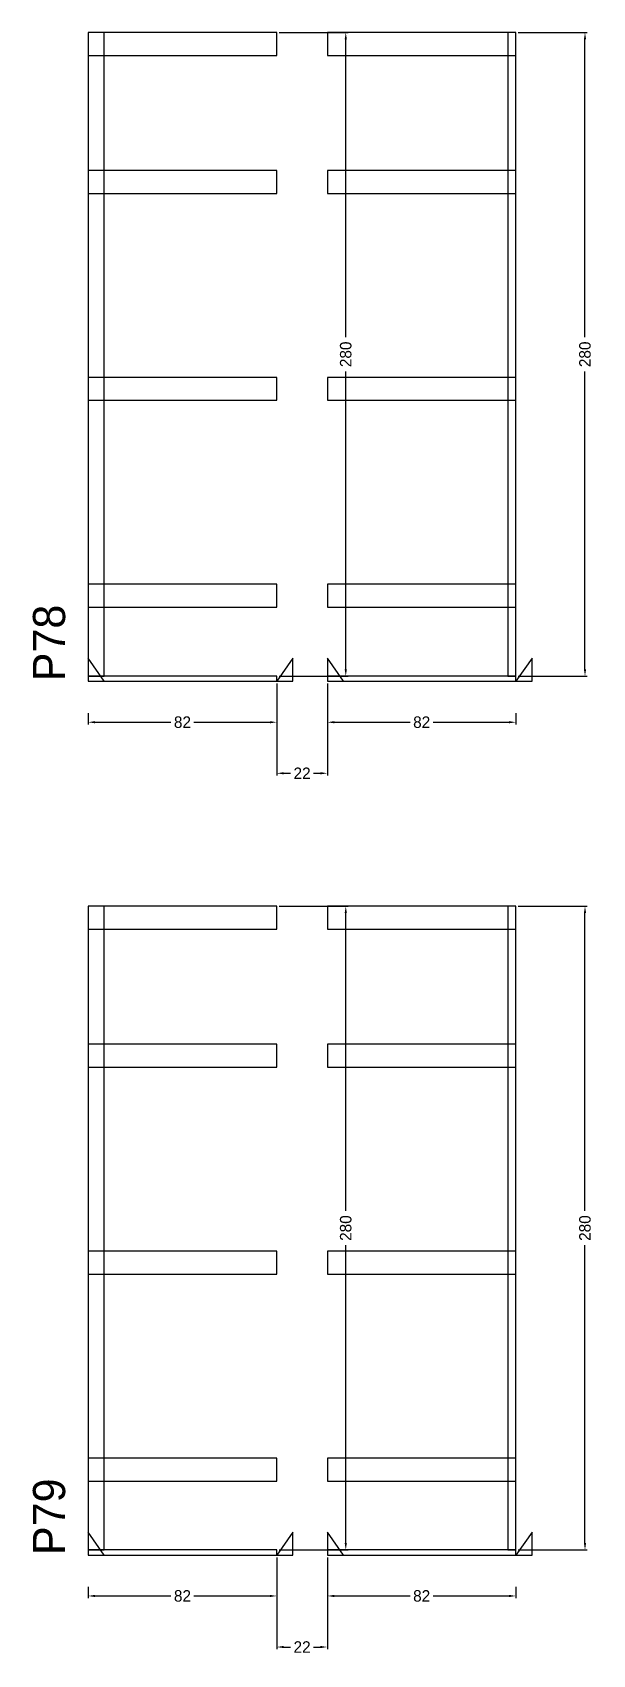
# Model space of a CAD drawing. Header units: centimetres. Extents: x -10500 to 4299, y -12546 to 295.
# Drawn here: x 3976 to 4219, y -12203 to -11498 of the extents above; entities that cross this region are included whole.
import ezdxf

# ---------------------------------------------------------------- set-up
doc = ezdxf.new("R2010")
doc.units = ezdxf.units.CM
for name, color, linetype in [('COTA', 241, 'Continuous'), ('NOMENCLATURA', 7, 'Continuous'), ('SARR_2.2x10', 60, 'Continuous'), ('SARR_2.2x7', 40, 'Continuous')]:
    doc.layers.add(name, color=color, linetype=linetype)
doc.dimstyles.new('PAINEL-NOVA', dxfattribs={"dimtxt": 5, "dimasz": 3, "dimexe": 1, "dimexo": 1, "dimgap": 1, "dimtad": 1, "dimcen": 2.5, "dimazin": 3, "dimtfac": 1, "dimtmove": 0, "dimatfit": 3})

# ---------------------------------------------------------------- blocks, each defined once
blk = doc.blocks.new('_CLOSEDFILLED')
at = {"color": 0, "linetype": 'BYBLOCK'}
blk.add_solid([(-1, 0.16), (0, 0), (-1, -0.16)], dxfattribs=at)
blk = doc.blocks.new('*D1043')
for p, q in [((4000, -11793.8), (4000, -11798.8)), ((4082, -11793.8), (4082, -11798.8)), ((4003, -11797.8), (4036, -11797.8)), ((4046, -11797.8), (4079, -11797.8))]:
    blk.add_line(p, q)
at = {"layer": 'Defpoints'}
for p in [(4000, -11792.8), (4082, -11792.8), (4000, -11797.8)]:
    blk.add_point(p, dxfattribs=at)
at = {"layer": 'SARR_2.2x10', "xscale": 3, "yscale": 3, "rotation": 180}
blk.add_blockref('_CLOSEDFILLED', (4000, -11797.8), dxfattribs=at)
at = {"layer": 'SARR_2.2x10', "xscale": 3, "yscale": 3}
blk.add_blockref('_CLOSEDFILLED', (4082, -11797.8), dxfattribs=at)
at = {"layer": 'SARR_2.2x10', "insert": (4041, -11797.8), "char_height": 5, "attachment_point": 5}
blk.add_mtext('82', dxfattribs=at)
blk = doc.blocks.new('*D1044')
for p, q in [((4083, -11497.8), (4113, -11497.8)), ((4112, -11630.3), (4112, -11500.8)), ((4112, -11774.8), (4112, -11645.3)), ((4083, -11777.8), (4113, -11777.8))]:
    blk.add_line(p, q)
at = {"layer": 'Defpoints'}
for p in [(4082, -11497.8), (4082, -11777.8), (4112, -11777.8)]:
    blk.add_point(p, dxfattribs=at)
at = {"layer": 'SARR_2.2x10', "xscale": 3, "yscale": 3}
for p, rotation in [((4112, -11497.8), 90), ((4112, -11777.8), 270)]:
    blk.add_blockref('_CLOSEDFILLED', p, dxfattribs=dict(at, rotation=rotation))
at = {"layer": 'SARR_2.2x10', "insert": (4112, -11637.8), "char_height": 5, "attachment_point": 5, "rotation": 90}
blk.add_mtext('280', dxfattribs=at)
blk = doc.blocks.new('GRA-E')
at = {"layer": 'SARR_2.2x7'}
blk.add_lwpolyline([(0, 0), (7, 0), (0, 10)], close=True, dxfattribs=at)
blk = doc.blocks.new('GRA-D')
at = {"layer": 'SARR_2.2x7'}
blk.add_lwpolyline([(0, 0), (7, 0), (7, 10)], close=True, dxfattribs=at)
blk = doc.blocks.new('*D1045')
for p, q in [((4104, -11793.8), (4104, -11798.8)), ((4186, -11793.8), (4186, -11798.8)), ((4107, -11797.8), (4140, -11797.8)), ((4150, -11797.8), (4183, -11797.8))]:
    blk.add_line(p, q)
at = {"layer": 'Defpoints'}
for p in [(4104, -11792.8), (4186, -11792.8), (4104, -11797.8)]:
    blk.add_point(p, dxfattribs=at)
at = {"layer": 'SARR_2.2x10', "xscale": 3, "yscale": 3, "rotation": 180}
blk.add_blockref('_CLOSEDFILLED', (4104, -11797.8), dxfattribs=at)
at = {"layer": 'SARR_2.2x10', "xscale": 3, "yscale": 3}
blk.add_blockref('_CLOSEDFILLED', (4186, -11797.8), dxfattribs=at)
at = {"layer": 'SARR_2.2x10', "insert": (4145, -11797.8), "char_height": 5, "attachment_point": 5}
blk.add_mtext('82', dxfattribs=at)
blk = doc.blocks.new('*D1046')
for p, q in [((4187, -11497.8), (4217, -11497.8)), ((4216, -11630.3), (4216, -11500.8)), ((4216, -11774.8), (4216, -11645.3)), ((4187, -11777.8), (4217, -11777.8))]:
    blk.add_line(p, q)
at = {"layer": 'Defpoints'}
for p in [(4186, -11497.8), (4186, -11777.8), (4216, -11777.8)]:
    blk.add_point(p, dxfattribs=at)
at = {"layer": 'SARR_2.2x10', "xscale": 3, "yscale": 3}
for p, rotation in [((4216, -11497.8), 90), ((4216, -11777.8), 270)]:
    blk.add_blockref('_CLOSEDFILLED', p, dxfattribs=dict(at, rotation=rotation))
at = {"layer": 'SARR_2.2x10', "insert": (4216, -11637.8), "char_height": 5, "attachment_point": 5, "rotation": 90}
blk.add_mtext('280', dxfattribs=at)
blk = doc.blocks.new('*D1047')
for p, q in [((4187, -11497.8), (4217, -11497.8)), ((4216, -11630.3), (4216, -11500.8)), ((4216, -11774.8), (4216, -11645.3)), ((4187, -11777.8), (4217, -11777.8))]:
    blk.add_line(p, q)
at = {"layer": 'Defpoints'}
for p in [(4186, -11497.8), (4186, -11777.8), (4216, -11777.8)]:
    blk.add_point(p, dxfattribs=at)
at = {"layer": 'SARR_2.2x10', "xscale": 3, "yscale": 3}
for p, rotation in [((4216, -11497.8), 90), ((4216, -11777.8), 270)]:
    blk.add_blockref('_CLOSEDFILLED', p, dxfattribs=dict(at, rotation=rotation))
at = {"layer": 'SARR_2.2x10', "insert": (4216, -11637.8), "char_height": 5, "attachment_point": 5, "rotation": 90}
blk.add_mtext('280', dxfattribs=at)
blk = doc.blocks.new('*D1048')
for p, q in [((4187, -11497.8), (4217, -11497.8)), ((4216, -11630.3), (4216, -11500.8)), ((4216, -11774.8), (4216, -11645.3)), ((4187, -11777.8), (4217, -11777.8))]:
    blk.add_line(p, q)
at = {"layer": 'Defpoints'}
for p in [(4186, -11497.8), (4186, -11777.8), (4216, -11777.8)]:
    blk.add_point(p, dxfattribs=at)
at = {"layer": 'SARR_2.2x10', "xscale": 3, "yscale": 3}
for p, rotation in [((4216, -11497.8), 90), ((4216, -11777.8), 270)]:
    blk.add_blockref('_CLOSEDFILLED', p, dxfattribs=dict(at, rotation=rotation))
at = {"layer": 'SARR_2.2x10', "insert": (4216, -11637.8), "char_height": 5, "attachment_point": 5, "rotation": 90}
blk.add_mtext('280', dxfattribs=at)
blk = doc.blocks.new('*D1049')
for p, q in [((4187, -11497.8), (4217, -11497.8)), ((4216, -11630.3), (4216, -11500.8)), ((4216, -11774.8), (4216, -11645.3)), ((4187, -11777.8), (4217, -11777.8))]:
    blk.add_line(p, q)
at = {"layer": 'Defpoints'}
for p in [(4186, -11497.8), (4186, -11777.8), (4216, -11777.8)]:
    blk.add_point(p, dxfattribs=at)
at = {"layer": 'SARR_2.2x10', "xscale": 3, "yscale": 3}
for p, rotation in [((4216, -11497.8), 90), ((4216, -11777.8), 270)]:
    blk.add_blockref('_CLOSEDFILLED', p, dxfattribs=dict(at, rotation=rotation))
at = {"layer": 'SARR_2.2x10', "insert": (4216, -11637.8), "char_height": 5, "attachment_point": 5, "rotation": 90}
blk.add_mtext('280', dxfattribs=at)
blk = doc.blocks.new('*D1050')
for p, q in [((4187, -11497.8), (4217, -11497.8)), ((4216, -11630.3), (4216, -11500.8)), ((4216, -11774.8), (4216, -11645.3)), ((4187, -11777.8), (4217, -11777.8))]:
    blk.add_line(p, q)
at = {"layer": 'Defpoints'}
for p in [(4186, -11497.8), (4186, -11777.8), (4216, -11777.8)]:
    blk.add_point(p, dxfattribs=at)
at = {"layer": 'SARR_2.2x10', "xscale": 3, "yscale": 3}
for p, rotation in [((4216, -11497.8), 90), ((4216, -11777.8), 270)]:
    blk.add_blockref('_CLOSEDFILLED', p, dxfattribs=dict(at, rotation=rotation))
at = {"layer": 'SARR_2.2x10', "insert": (4216, -11637.8), "char_height": 5, "attachment_point": 5, "rotation": 90}
blk.add_mtext('280', dxfattribs=at)
blk = doc.blocks.new('*D1051')
for p, q in [((4187, -11497.8), (4217, -11497.8)), ((4216, -11630.3), (4216, -11500.8)), ((4216, -11774.8), (4216, -11645.3)), ((4187, -11777.8), (4217, -11777.8))]:
    blk.add_line(p, q)
at = {"layer": 'Defpoints'}
for p in [(4186, -11497.8), (4186, -11777.8), (4216, -11777.8)]:
    blk.add_point(p, dxfattribs=at)
at = {"layer": 'SARR_2.2x10', "xscale": 3, "yscale": 3}
for p, rotation in [((4216, -11497.8), 90), ((4216, -11777.8), 270)]:
    blk.add_blockref('_CLOSEDFILLED', p, dxfattribs=dict(at, rotation=rotation))
at = {"layer": 'SARR_2.2x10', "insert": (4216, -11637.8), "char_height": 5, "attachment_point": 5, "rotation": 90}
blk.add_mtext('280', dxfattribs=at)
blk = doc.blocks.new('*D1052')
for p, q in [((4187, -11497.8), (4217, -11497.8)), ((4216, -11630.3), (4216, -11500.8)), ((4216, -11774.8), (4216, -11645.3)), ((4187, -11777.8), (4217, -11777.8))]:
    blk.add_line(p, q)
at = {"layer": 'Defpoints'}
for p in [(4186, -11497.8), (4186, -11777.8), (4216, -11777.8)]:
    blk.add_point(p, dxfattribs=at)
at = {"layer": 'SARR_2.2x10', "xscale": 3, "yscale": 3}
for p, rotation in [((4216, -11497.8), 90), ((4216, -11777.8), 270)]:
    blk.add_blockref('_CLOSEDFILLED', p, dxfattribs=dict(at, rotation=rotation))
at = {"layer": 'SARR_2.2x10', "insert": (4216, -11637.8), "char_height": 5, "attachment_point": 5, "rotation": 90}
blk.add_mtext('280', dxfattribs=at)
blk = doc.blocks.new('*D1053')
for p, q in [((4187, -11497.8), (4217, -11497.8)), ((4216, -11630.3), (4216, -11500.8)), ((4216, -11774.8), (4216, -11645.3)), ((4187, -11777.8), (4217, -11777.8))]:
    blk.add_line(p, q)
at = {"layer": 'Defpoints'}
for p in [(4186, -11497.8), (4186, -11777.8), (4216, -11777.8)]:
    blk.add_point(p, dxfattribs=at)
at = {"layer": 'SARR_2.2x10', "xscale": 3, "yscale": 3}
for p, rotation in [((4216, -11497.8), 90), ((4216, -11777.8), 270)]:
    blk.add_blockref('_CLOSEDFILLED', p, dxfattribs=dict(at, rotation=rotation))
at = {"layer": 'SARR_2.2x10', "insert": (4216, -11637.8), "char_height": 5, "attachment_point": 5, "rotation": 90}
blk.add_mtext('280', dxfattribs=at)
blk = doc.blocks.new('*D1054')
for p, q in [((4187, -11497.8), (4217, -11497.8)), ((4216, -11630.3), (4216, -11500.8)), ((4216, -11774.8), (4216, -11645.3)), ((4187, -11777.8), (4217, -11777.8))]:
    blk.add_line(p, q)
at = {"layer": 'Defpoints'}
for p in [(4186, -11497.8), (4186, -11777.8), (4216, -11777.8)]:
    blk.add_point(p, dxfattribs=at)
at = {"layer": 'SARR_2.2x10', "xscale": 3, "yscale": 3}
for p, rotation in [((4216, -11497.8), 90), ((4216, -11777.8), 270)]:
    blk.add_blockref('_CLOSEDFILLED', p, dxfattribs=dict(at, rotation=rotation))
at = {"layer": 'SARR_2.2x10', "insert": (4216, -11637.8), "char_height": 5, "attachment_point": 5, "rotation": 90}
blk.add_mtext('280', dxfattribs=at)
blk = doc.blocks.new('*D1055')
for p, q in [((4187, -11497.8), (4217, -11497.8)), ((4216, -11630.3), (4216, -11500.8)), ((4216, -11774.8), (4216, -11645.3)), ((4187, -11777.8), (4217, -11777.8))]:
    blk.add_line(p, q)
at = {"layer": 'Defpoints'}
for p in [(4186, -11497.8), (4186, -11777.8), (4216, -11777.8)]:
    blk.add_point(p, dxfattribs=at)
at = {"layer": 'SARR_2.2x10', "xscale": 3, "yscale": 3}
for p, rotation in [((4216, -11497.8), 90), ((4216, -11777.8), 270)]:
    blk.add_blockref('_CLOSEDFILLED', p, dxfattribs=dict(at, rotation=rotation))
at = {"layer": 'SARR_2.2x10', "insert": (4216, -11637.8), "char_height": 5, "attachment_point": 5, "rotation": 90}
blk.add_mtext('280', dxfattribs=at)
blk = doc.blocks.new('*D1056')
for p, q in [((4082, -11781), (4082, -11821)), ((4104, -11781), (4104, -11821)), ((4085, -11820), (4088, -11820)), ((4098, -11820), (4101, -11820))]:
    blk.add_line(p, q)
at = {"layer": 'Defpoints'}
for p in [(4082, -11780), (4104, -11780), (4082, -11820)]:
    blk.add_point(p, dxfattribs=at)
at = {"layer": 'COTA', "xscale": 3, "yscale": 3, "rotation": 180}
blk.add_blockref('_CLOSEDFILLED', (4082, -11820), dxfattribs=at)
at = {"layer": 'COTA', "xscale": 3, "yscale": 3}
blk.add_blockref('_CLOSEDFILLED', (4104, -11820), dxfattribs=at)
at = {"layer": 'COTA', "insert": (4093, -11820), "char_height": 5, "attachment_point": 5}
blk.add_mtext('22', dxfattribs=at)
blk = doc.blocks.new('*D1077')
for p, q in [((4000, -12173.8), (4000, -12178.8)), ((4082, -12173.8), (4082, -12178.8)), ((4003, -12177.8), (4036, -12177.8)), ((4046, -12177.8), (4079, -12177.8))]:
    blk.add_line(p, q)
at = {"layer": 'Defpoints'}
for p in [(4000, -12172.8), (4082, -12172.8), (4000, -12177.8)]:
    blk.add_point(p, dxfattribs=at)
at = {"layer": 'SARR_2.2x10', "xscale": 3, "yscale": 3, "rotation": 180}
blk.add_blockref('_CLOSEDFILLED', (4000, -12177.8), dxfattribs=at)
at = {"layer": 'SARR_2.2x10', "xscale": 3, "yscale": 3}
blk.add_blockref('_CLOSEDFILLED', (4082, -12177.8), dxfattribs=at)
at = {"layer": 'SARR_2.2x10', "insert": (4041, -12177.8), "char_height": 5, "attachment_point": 5}
blk.add_mtext('82', dxfattribs=at)
blk = doc.blocks.new('*D1078')
for p, q in [((4083, -11877.8), (4113, -11877.8)), ((4112, -12010.3), (4112, -11880.8)), ((4112, -12154.8), (4112, -12025.3)), ((4083, -12157.8), (4113, -12157.8))]:
    blk.add_line(p, q)
at = {"layer": 'Defpoints'}
for p in [(4082, -11877.8), (4082, -12157.8), (4112, -12157.8)]:
    blk.add_point(p, dxfattribs=at)
at = {"layer": 'SARR_2.2x10', "xscale": 3, "yscale": 3}
for p, rotation in [((4112, -11877.8), 90), ((4112, -12157.8), 270)]:
    blk.add_blockref('_CLOSEDFILLED', p, dxfattribs=dict(at, rotation=rotation))
at = {"layer": 'SARR_2.2x10', "insert": (4112, -12017.8), "char_height": 5, "attachment_point": 5, "rotation": 90}
blk.add_mtext('280', dxfattribs=at)
blk = doc.blocks.new('*D1079')
for p, q in [((4104, -12173.8), (4104, -12178.8)), ((4186, -12173.8), (4186, -12178.8)), ((4107, -12177.8), (4140, -12177.8)), ((4150, -12177.8), (4183, -12177.8))]:
    blk.add_line(p, q)
at = {"layer": 'Defpoints'}
for p in [(4104, -12172.8), (4186, -12172.8), (4104, -12177.8)]:
    blk.add_point(p, dxfattribs=at)
at = {"layer": 'SARR_2.2x10', "xscale": 3, "yscale": 3, "rotation": 180}
blk.add_blockref('_CLOSEDFILLED', (4104, -12177.8), dxfattribs=at)
at = {"layer": 'SARR_2.2x10', "xscale": 3, "yscale": 3}
blk.add_blockref('_CLOSEDFILLED', (4186, -12177.8), dxfattribs=at)
at = {"layer": 'SARR_2.2x10', "insert": (4145, -12177.8), "char_height": 5, "attachment_point": 5}
blk.add_mtext('82', dxfattribs=at)
blk = doc.blocks.new('*D1080')
for p, q in [((4187, -11877.8), (4217, -11877.8)), ((4216, -12010.3), (4216, -11880.8)), ((4216, -12154.8), (4216, -12025.3)), ((4187, -12157.8), (4217, -12157.8))]:
    blk.add_line(p, q)
at = {"layer": 'Defpoints'}
for p in [(4186, -11877.8), (4186, -12157.8), (4216, -12157.8)]:
    blk.add_point(p, dxfattribs=at)
at = {"layer": 'SARR_2.2x10', "xscale": 3, "yscale": 3}
for p, rotation in [((4216, -11877.8), 90), ((4216, -12157.8), 270)]:
    blk.add_blockref('_CLOSEDFILLED', p, dxfattribs=dict(at, rotation=rotation))
at = {"layer": 'SARR_2.2x10', "insert": (4216, -12017.8), "char_height": 5, "attachment_point": 5, "rotation": 90}
blk.add_mtext('280', dxfattribs=at)
blk = doc.blocks.new('*D1081')
for p, q in [((4187, -11877.8), (4217, -11877.8)), ((4216, -12010.3), (4216, -11880.8)), ((4216, -12154.8), (4216, -12025.3)), ((4187, -12157.8), (4217, -12157.8))]:
    blk.add_line(p, q)
at = {"layer": 'Defpoints'}
for p in [(4186, -11877.8), (4186, -12157.8), (4216, -12157.8)]:
    blk.add_point(p, dxfattribs=at)
at = {"layer": 'SARR_2.2x10', "xscale": 3, "yscale": 3}
for p, rotation in [((4216, -11877.8), 90), ((4216, -12157.8), 270)]:
    blk.add_blockref('_CLOSEDFILLED', p, dxfattribs=dict(at, rotation=rotation))
at = {"layer": 'SARR_2.2x10', "insert": (4216, -12017.8), "char_height": 5, "attachment_point": 5, "rotation": 90}
blk.add_mtext('280', dxfattribs=at)
blk = doc.blocks.new('*D1082')
for p, q in [((4187, -11877.8), (4217, -11877.8)), ((4216, -12010.3), (4216, -11880.8)), ((4216, -12154.8), (4216, -12025.3)), ((4187, -12157.8), (4217, -12157.8))]:
    blk.add_line(p, q)
at = {"layer": 'Defpoints'}
for p in [(4186, -11877.8), (4186, -12157.8), (4216, -12157.8)]:
    blk.add_point(p, dxfattribs=at)
at = {"layer": 'SARR_2.2x10', "xscale": 3, "yscale": 3}
for p, rotation in [((4216, -11877.8), 90), ((4216, -12157.8), 270)]:
    blk.add_blockref('_CLOSEDFILLED', p, dxfattribs=dict(at, rotation=rotation))
at = {"layer": 'SARR_2.2x10', "insert": (4216, -12017.8), "char_height": 5, "attachment_point": 5, "rotation": 90}
blk.add_mtext('280', dxfattribs=at)
blk = doc.blocks.new('*D1083')
for p, q in [((4187, -11877.8), (4217, -11877.8)), ((4216, -12010.3), (4216, -11880.8)), ((4216, -12154.8), (4216, -12025.3)), ((4187, -12157.8), (4217, -12157.8))]:
    blk.add_line(p, q)
at = {"layer": 'Defpoints'}
for p in [(4186, -11877.8), (4186, -12157.8), (4216, -12157.8)]:
    blk.add_point(p, dxfattribs=at)
at = {"layer": 'SARR_2.2x10', "xscale": 3, "yscale": 3}
for p, rotation in [((4216, -11877.8), 90), ((4216, -12157.8), 270)]:
    blk.add_blockref('_CLOSEDFILLED', p, dxfattribs=dict(at, rotation=rotation))
at = {"layer": 'SARR_2.2x10', "insert": (4216, -12017.8), "char_height": 5, "attachment_point": 5, "rotation": 90}
blk.add_mtext('280', dxfattribs=at)
blk = doc.blocks.new('*D1084')
for p, q in [((4187, -11877.8), (4217, -11877.8)), ((4216, -12010.3), (4216, -11880.8)), ((4216, -12154.8), (4216, -12025.3)), ((4187, -12157.8), (4217, -12157.8))]:
    blk.add_line(p, q)
at = {"layer": 'Defpoints'}
for p in [(4186, -11877.8), (4186, -12157.8), (4216, -12157.8)]:
    blk.add_point(p, dxfattribs=at)
at = {"layer": 'SARR_2.2x10', "xscale": 3, "yscale": 3}
for p, rotation in [((4216, -11877.8), 90), ((4216, -12157.8), 270)]:
    blk.add_blockref('_CLOSEDFILLED', p, dxfattribs=dict(at, rotation=rotation))
at = {"layer": 'SARR_2.2x10', "insert": (4216, -12017.8), "char_height": 5, "attachment_point": 5, "rotation": 90}
blk.add_mtext('280', dxfattribs=at)
blk = doc.blocks.new('*D1085')
for p, q in [((4187, -11877.8), (4217, -11877.8)), ((4216, -12010.3), (4216, -11880.8)), ((4216, -12154.8), (4216, -12025.3)), ((4187, -12157.8), (4217, -12157.8))]:
    blk.add_line(p, q)
at = {"layer": 'Defpoints'}
for p in [(4186, -11877.8), (4186, -12157.8), (4216, -12157.8)]:
    blk.add_point(p, dxfattribs=at)
at = {"layer": 'SARR_2.2x10', "xscale": 3, "yscale": 3}
for p, rotation in [((4216, -11877.8), 90), ((4216, -12157.8), 270)]:
    blk.add_blockref('_CLOSEDFILLED', p, dxfattribs=dict(at, rotation=rotation))
at = {"layer": 'SARR_2.2x10', "insert": (4216, -12017.8), "char_height": 5, "attachment_point": 5, "rotation": 90}
blk.add_mtext('280', dxfattribs=at)
blk = doc.blocks.new('*D1086')
for p, q in [((4187, -11877.8), (4217, -11877.8)), ((4216, -12010.3), (4216, -11880.8)), ((4216, -12154.8), (4216, -12025.3)), ((4187, -12157.8), (4217, -12157.8))]:
    blk.add_line(p, q)
at = {"layer": 'Defpoints'}
for p in [(4186, -11877.8), (4186, -12157.8), (4216, -12157.8)]:
    blk.add_point(p, dxfattribs=at)
at = {"layer": 'SARR_2.2x10', "xscale": 3, "yscale": 3}
for p, rotation in [((4216, -11877.8), 90), ((4216, -12157.8), 270)]:
    blk.add_blockref('_CLOSEDFILLED', p, dxfattribs=dict(at, rotation=rotation))
at = {"layer": 'SARR_2.2x10', "insert": (4216, -12017.8), "char_height": 5, "attachment_point": 5, "rotation": 90}
blk.add_mtext('280', dxfattribs=at)
blk = doc.blocks.new('*D1087')
for p, q in [((4187, -11877.8), (4217, -11877.8)), ((4216, -12010.3), (4216, -11880.8)), ((4216, -12154.8), (4216, -12025.3)), ((4187, -12157.8), (4217, -12157.8))]:
    blk.add_line(p, q)
at = {"layer": 'Defpoints'}
for p in [(4186, -11877.8), (4186, -12157.8), (4216, -12157.8)]:
    blk.add_point(p, dxfattribs=at)
at = {"layer": 'SARR_2.2x10', "xscale": 3, "yscale": 3}
for p, rotation in [((4216, -11877.8), 90), ((4216, -12157.8), 270)]:
    blk.add_blockref('_CLOSEDFILLED', p, dxfattribs=dict(at, rotation=rotation))
at = {"layer": 'SARR_2.2x10', "insert": (4216, -12017.8), "char_height": 5, "attachment_point": 5, "rotation": 90}
blk.add_mtext('280', dxfattribs=at)
blk = doc.blocks.new('*D1088')
for p, q in [((4187, -11877.8), (4217, -11877.8)), ((4216, -12010.3), (4216, -11880.8)), ((4216, -12154.8), (4216, -12025.3)), ((4187, -12157.8), (4217, -12157.8))]:
    blk.add_line(p, q)
at = {"layer": 'Defpoints'}
for p in [(4186, -11877.8), (4186, -12157.8), (4216, -12157.8)]:
    blk.add_point(p, dxfattribs=at)
at = {"layer": 'SARR_2.2x10', "xscale": 3, "yscale": 3}
for p, rotation in [((4216, -11877.8), 90), ((4216, -12157.8), 270)]:
    blk.add_blockref('_CLOSEDFILLED', p, dxfattribs=dict(at, rotation=rotation))
at = {"layer": 'SARR_2.2x10', "insert": (4216, -12017.8), "char_height": 5, "attachment_point": 5, "rotation": 90}
blk.add_mtext('280', dxfattribs=at)
blk = doc.blocks.new('*D1089')
for p, q in [((4187, -11877.8), (4217, -11877.8)), ((4216, -12010.3), (4216, -11880.8)), ((4216, -12154.8), (4216, -12025.3)), ((4187, -12157.8), (4217, -12157.8))]:
    blk.add_line(p, q)
at = {"layer": 'Defpoints'}
for p in [(4186, -11877.8), (4186, -12157.8), (4216, -12157.8)]:
    blk.add_point(p, dxfattribs=at)
at = {"layer": 'SARR_2.2x10', "xscale": 3, "yscale": 3}
for p, rotation in [((4216, -11877.8), 90), ((4216, -12157.8), 270)]:
    blk.add_blockref('_CLOSEDFILLED', p, dxfattribs=dict(at, rotation=rotation))
at = {"layer": 'SARR_2.2x10', "insert": (4216, -12017.8), "char_height": 5, "attachment_point": 5, "rotation": 90}
blk.add_mtext('280', dxfattribs=at)
blk = doc.blocks.new('*D1090')
for p, q in [((4082, -12161), (4082, -12201)), ((4104, -12161), (4104, -12201)), ((4085, -12200), (4088, -12200)), ((4098, -12200), (4101, -12200))]:
    blk.add_line(p, q)
at = {"layer": 'Defpoints'}
for p in [(4082, -12160), (4104, -12160), (4082, -12200)]:
    blk.add_point(p, dxfattribs=at)
at = {"layer": 'COTA', "xscale": 3, "yscale": 3, "rotation": 180}
blk.add_blockref('_CLOSEDFILLED', (4082, -12200), dxfattribs=at)
at = {"layer": 'COTA', "xscale": 3, "yscale": 3}
blk.add_blockref('_CLOSEDFILLED', (4104, -12200), dxfattribs=at)
at = {"layer": 'COTA', "insert": (4093, -12200), "char_height": 5, "attachment_point": 5}
blk.add_mtext('22', dxfattribs=at)

msp = doc.modelspace()

# ---------------------------------------------------------------- linework, layer by layer
at = {"layer": 'SARR_2.2x10'}
for p, q in [((4082, -11497.8), (4000, -11497.8)), ((4000, -11497.8), (4000, -11507.8)), ((4082, -11507.8), (4082, -11497.8)), ((4186, -11497.8), (4104, -11497.8)), ((4104, -11497.8), (4104, -11507.8)), ((4186, -11507.8), (4186, -11497.8)), ((4000, -11507.8), (4082, -11507.8)), ((4104, -11507.8), (4186, -11507.8)), ((4082, -11557.8), (4000, -11557.8)), ((4000, -11557.8), (4000, -11567.8)), ((4082, -11567.8), (4082, -11557.8)), ((4186, -11557.8), (4104, -11557.8)), ((4104, -11557.8), (4104, -11567.8)), ((4186, -11567.8), (4186, -11557.8)), ((4000, -11567.8), (4082, -11567.8)), ((4104, -11567.8), (4186, -11567.8)), ((4082, -11647.8), (4000, -11647.8)), ((4000, -11647.8), (4000, -11657.8)), ((4082, -11657.8), (4082, -11647.8)), ((4186, -11647.8), (4104, -11647.8)), ((4104, -11647.8), (4104, -11657.8)), ((4186, -11657.8), (4186, -11647.8)), ((4000, -11657.8), (4082, -11657.8)), ((4104, -11657.8), (4186, -11657.8)), ((4082, -11737.8), (4000, -11737.8)), ((4000, -11737.8), (4000, -11747.8)), ((4082, -11747.8), (4082, -11737.8)), ((4186, -11737.8), (4104, -11737.8)), ((4104, -11737.8), (4104, -11747.8)), ((4186, -11747.8), (4186, -11737.8)), ((4000, -11747.8), (4082, -11747.8)), ((4104, -11747.8), (4186, -11747.8)), ((4082, -11877.8), (4000, -11877.8)), ((4000, -11877.8), (4000, -11887.8)), ((4082, -11887.8), (4082, -11877.8)), ((4186, -11877.8), (4104, -11877.8)), ((4104, -11877.8), (4104, -11887.8)), ((4186, -11887.8), (4186, -11877.8)), ((4000, -11887.8), (4082, -11887.8)), ((4104, -11887.8), (4186, -11887.8)), ((4082, -11937.8), (4000, -11937.8)), ((4000, -11937.8), (4000, -11947.8)), ((4082, -11947.8), (4082, -11937.8)), ((4186, -11937.8), (4104, -11937.8)), ((4104, -11937.8), (4104, -11947.8)), ((4186, -11947.8), (4186, -11937.8)), ((4000, -11947.8), (4082, -11947.8)), ((4104, -11947.8), (4186, -11947.8)), ((4082, -12027.8), (4000, -12027.8)), ((4000, -12027.8), (4000, -12037.8)), ((4082, -12037.8), (4082, -12027.8)), ((4186, -12027.8), (4104, -12027.8)), ((4104, -12027.8), (4104, -12037.8)), ((4186, -12037.8), (4186, -12027.8)), ((4000, -12037.8), (4082, -12037.8)), ((4104, -12037.8), (4186, -12037.8)), ((4082, -12117.8), (4000, -12117.8)), ((4000, -12117.8), (4000, -12127.8)), ((4082, -12127.8), (4082, -12117.8)), ((4186, -12117.8), (4104, -12117.8)), ((4104, -12117.8), (4104, -12127.8)), ((4186, -12127.8), (4186, -12117.8)), ((4000, -12127.8), (4082, -12127.8)), ((4104, -12127.8), (4186, -12127.8))]:
    msp.add_line(p, q, dxfattribs=at)
at = {"layer": 'SARR_2.2x7'}
for p, q in [((4007, -11497.8), (4000, -11497.8)), ((4000, -11497.8), (4000, -11777.8)), ((4007, -11777.8), (4007, -11497.8)), ((4186, -11497.8), (4182.5, -11497.8)), ((4182.5, -11497.8), (4182.5, -11777.8)), ((4186, -11777.8), (4186, -11497.8)), ((4082, -11777.8), (4000, -11777.8)), ((4000, -11777.8), (4000, -11780)), ((4000, -11777.8), (4007, -11777.8)), ((4000, -11780), (4082, -11780)), ((4082, -11780), (4082, -11777.8)), ((4186, -11777.8), (4104, -11777.8)), ((4104, -11777.8), (4104, -11780)), ((4104, -11780), (4186, -11780)), ((4182.5, -11777.8), (4186, -11777.8)), ((4186, -11780), (4186, -11777.8)), ((4007, -11877.8), (4000, -11877.8)), ((4000, -11877.8), (4000, -12157.8)), ((4007, -12157.8), (4007, -11877.8)), ((4186, -11877.8), (4182.5, -11877.8)), ((4182.5, -11877.8), (4182.5, -12157.8)), ((4186, -12157.8), (4186, -11877.8)), ((4082, -12157.8), (4000, -12157.8)), ((4000, -12157.8), (4000, -12160)), ((4000, -12157.8), (4007, -12157.8)), ((4000, -12160), (4082, -12160)), ((4082, -12160), (4082, -12157.8)), ((4186, -12157.8), (4104, -12157.8)), ((4104, -12157.8), (4104, -12160)), ((4104, -12160), (4186, -12160)), ((4182.5, -12157.8), (4186, -12157.8)), ((4186, -12160), (4186, -12157.8))]:
    msp.add_line(p, q, dxfattribs=at)

# ---------------------------------------------------------------- block references
for name, p in [('GRA-E', (4000, -11780)), ('GRA-D', (4082, -11780)), ('GRA-E', (4104, -11780)), ('GRA-D', (4186, -11780)), ('GRA-E', (4000, -12160)), ('GRA-D', (4082, -12160)), ('GRA-E', (4104, -12160)), ('GRA-D', (4186, -12160))]:
    msp.add_blockref(name, p, dxfattribs=at)

# ---------------------------------------------------------------- texts
at = {"layer": 'NOMENCLATURA'}
for s, p in [('P78', (3990, -11780)), ('P79', (3990, -12160))]:
    msp.add_text(s, height=14, rotation=90, dxfattribs=at).set_placement(p)

# ---------------------------------------------------------------- dimensions: what is measured, and where the dimension line sits
at = {"layer": 'COTA'}
for base, p1, p2, picture, middle in [((4082, -11820), (4082, -11780), (4104, -11780), '*D1056', (4093, -11820)), ((4082, -12200), (4082, -12160), (4104, -12160), '*D1090', (4093, -12200))]:
    dim = msp.add_linear_dim(base=base, p1=p1, p2=p2, dimstyle='PAINEL-NOVA', dxfattribs=at)
    dim.commit()
    dim.dimension.update_dxf_attribs({"geometry": picture, "text_midpoint": middle})
at = {"layer": 'SARR_2.2x10'}
for base, p1, p2, picture, middle in [((4112, -11777.8), (4082, -11777.8), (4082, -11497.8), '*D1044', (4112, -11637.8)), ((4216, -11777.8), (4186, -11777.8), (4186, -11497.8), '*D1046', (4216, -11637.8)), ((4216, -11777.8), (4186, -11777.8), (4186, -11497.8), '*D1047', (4216, -11637.8)), ((4216, -11777.8), (4186, -11777.8), (4186, -11497.8), '*D1048', (4216, -11637.8)), ((4216, -11777.8), (4186, -11777.8), (4186, -11497.8), '*D1049', (4216, -11637.8)), ((4216, -11777.8), (4186, -11777.8), (4186, -11497.8), '*D1050', (4216, -11637.8)), ((4216, -11777.8), (4186, -11777.8), (4186, -11497.8), '*D1051', (4216, -11637.8)), ((4216, -11777.8), (4186, -11777.8), (4186, -11497.8), '*D1052', (4216, -11637.8)), ((4216, -11777.8), (4186, -11777.8), (4186, -11497.8), '*D1053', (4216, -11637.8)), ((4216, -11777.8), (4186, -11777.8), (4186, -11497.8), '*D1054', (4216, -11637.8)), ((4216, -11777.8), (4186, -11777.8), (4186, -11497.8), '*D1055', (4216, -11637.8)), ((4112, -12157.8), (4082, -12157.8), (4082, -11877.8), '*D1078', (4112, -12017.8)), ((4216, -12157.8), (4186, -12157.8), (4186, -11877.8), '*D1080', (4216, -12017.8)), ((4216, -12157.8), (4186, -12157.8), (4186, -11877.8), '*D1081', (4216, -12017.8)), ((4216, -12157.8), (4186, -12157.8), (4186, -11877.8), '*D1082', (4216, -12017.8)), ((4216, -12157.8), (4186, -12157.8), (4186, -11877.8), '*D1083', (4216, -12017.8)), ((4216, -12157.8), (4186, -12157.8), (4186, -11877.8), '*D1084', (4216, -12017.8)), ((4216, -12157.8), (4186, -12157.8), (4186, -11877.8), '*D1085', (4216, -12017.8)), ((4216, -12157.8), (4186, -12157.8), (4186, -11877.8), '*D1086', (4216, -12017.8)), ((4216, -12157.8), (4186, -12157.8), (4186, -11877.8), '*D1087', (4216, -12017.8)), ((4216, -12157.8), (4186, -12157.8), (4186, -11877.8), '*D1088', (4216, -12017.8)), ((4216, -12157.8), (4186, -12157.8), (4186, -11877.8), '*D1089', (4216, -12017.8))]:
    dim = msp.add_linear_dim(base=base, p1=p1, p2=p2, angle=90, dimstyle='PAINEL-NOVA', dxfattribs=at)
    dim.commit()
    dim.dimension.update_dxf_attribs({"geometry": picture, "text_midpoint": middle})
for base, p1, p2, picture, middle in [((4000, -11797.8), (4000, -11792.8), (4082, -11792.8), '*D1043', (4041, -11797.8)), ((4104, -11797.8), (4104, -11792.8), (4186, -11792.8), '*D1045', (4145, -11797.8)), ((4000, -12177.8), (4000, -12172.8), (4082, -12172.8), '*D1077', (4041, -12177.8)), ((4104, -12177.8), (4104, -12172.8), (4186, -12172.8), '*D1079', (4145, -12177.8))]:
    dim = msp.add_linear_dim(base=base, p1=p1, p2=p2, dimstyle='PAINEL-NOVA', dxfattribs=at)
    dim.commit()
    dim.dimension.update_dxf_attribs({"geometry": picture, "text_midpoint": middle})

doc.saveas('drawing.dxf')
